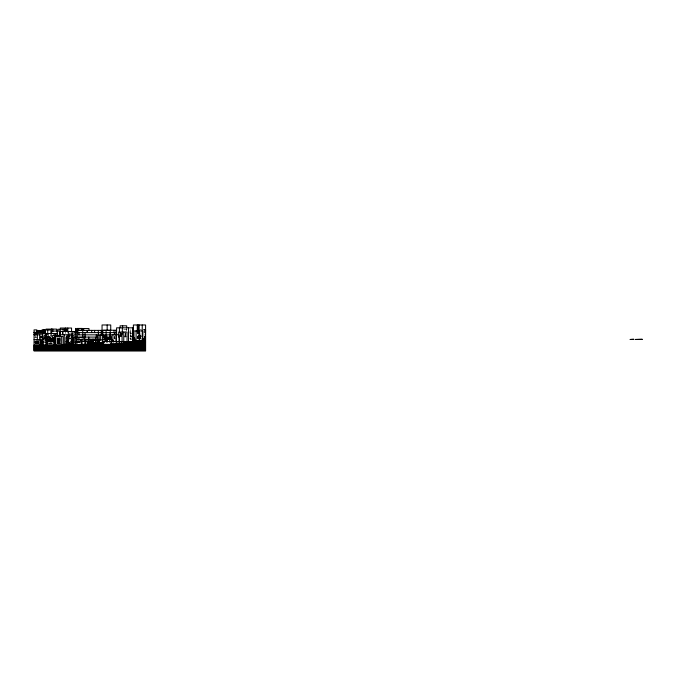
<?xml version="1.0" encoding="UTF-8"?>
<svg xmlns="http://www.w3.org/2000/svg" width="676" height="676" viewBox="0 0 676 676"><rect width="100%" height="100%" fill="white"/><g stroke="black" fill="none" stroke-linecap="round" stroke-linejoin="round"><path stroke-width="0.51" stroke-dasharray="3.38 2.54" d="M139.695 329.499L141.504 329.499M143.312 329.499L145.585 329.499M123.674 329.66L127.772 329.66M143.811 329.609L145.585 329.609M129.099 332.06L131.068 332.06M119.855 333.124L125.618 333.124L125.618 336.521M131.321 333.175L130.502 333.175L130.502 335.964M126.142 333.733L125.39 333.733L125.322 337.079M129.893 333.733L131.592 333.733M68.639 334.848L73.963 334.848M73.709 335.406L71.276 335.406L71.276 335.964M118.984 335.406L122.745 335.406M72.307 335.55L73.709 335.55M50.692 335.964L52.559 335.964M69.155 335.964L73.921 335.964M123.987 335.964L125.728 335.964M130.155 335.964L132.733 335.964M137.684 335.964L141.504 335.964M138.183 336.107L141.402 336.107M35.456 336.521L36.005 336.521M40.357 336.521L45.757 336.521M66.037 336.521L73.971 336.521M102.617 336.521L105.6 336.521M123.987 336.521L127.147 336.521M130.155 336.521L131.997 336.521M137.279 336.521L142.34 336.521M103.487 336.665L105.735 336.665M137.752 336.665L141.115 336.665M101.932 337.079L105.042 337.079L105.126 339.867M40.137 337.079L44.844 337.079M65.572 337.079L74.918 337.079M102.101 337.079L106.115 337.079M114.05 337.079L114.413 338.938M124.604 337.079L125.542 337.079L125.542 333.124M137.279 337.079L142.72 337.079M103.741 337.248L105.042 337.248M34.062 337.637L37.29 337.637M39.25 337.637L44.548 337.637M65.479 337.637L73.921 337.637M103.901 337.637L105.938 337.637M137.279 337.637L141.554 337.637M42.926 337.78L44.565 337.78M73.312 337.806L70.667 337.806L70.667 344.329M42.926 338.194L45.241 338.194M57.029 338.194L60.282 338.194M67.617 338.194L73.921 338.194M104.003 338.194L105.938 338.194M114.067 338.194L115.207 338.194M129.927 338.194L130.941 338.194M137.279 338.194L141.554 338.194M44.286 338.338L45.241 338.338M105.6 338.338L104.712 338.338L104.712 339.31M114.05 338.338L115.207 338.338M65.656 338.532L66.975 338.532M42.926 338.752L45.343 338.752M57.029 338.752L61.254 338.752M65.479 338.752L74.039 338.752M102.068 338.752L105.912 338.752M114.05 338.752L115.207 338.752M129.927 338.752L130.941 338.752M137.279 338.752L141.554 338.752M105.6 338.896L104.543 339.31M57.029 339.31L61.254 339.31M65.623 339.31L75.585 339.31M79.785 339.31L83.554 339.31M102.617 339.31L105.625 339.31M130.274 339.31L131.685 339.31M103.487 339.453L105.676 339.453M79.852 339.479L82.396 339.479M80.081 339.673L81.196 339.673M57.206 339.867L61.254 339.867M65.479 339.867L74.039 339.867M80.081 339.851L82.455 339.867M103.487 339.867L105.676 339.867M80.199 339.935L81.568 339.943L81.585 340.425M80.579 340.205L81.94 340.391M57.029 340.425L61.254 340.425M65.623 340.425L74.977 340.425M79.869 340.425L82.455 340.425M103.504 340.425L105.659 340.425L105.6 336.107M82.311 340.484L80.951 340.307M34.898 340.983L39.385 340.983M57.029 340.983L61.254 340.983M65.623 340.983L74.039 340.983M34.062 341.541L39.385 341.541M57.029 341.541L61.254 341.541M65.183 341.541L75.585 341.541M65.64 341.845L73.895 341.819M34.062 342.098L39.318 342.098M57.029 342.098L60.358 342.098M65.479 342.098L74.039 342.098M57.536 342.242L59.826 342.242M34.062 342.656L39.783 342.656M57.021 342.656L60.832 342.656M65.623 342.656L74.039 342.656M57.536 342.8L58.702 342.8M35.11 343.214L40.137 343.214M46.813 343.214L52.804 343.214M57.029 343.214L60.992 343.214M64 343.214L74.039 343.214M35.11 343.771L39.783 343.771M48.579 343.771L53.691 343.771M57.206 343.771L60.358 343.771M65.445 343.771L74.039 343.771M49.162 343.915L53.691 343.915M57.333 343.915L60.62 343.915M80.038 339.31L80.976 339.31M144.478 329.609L144.478 333.555M144.056 329.609L144.056 333.555M141.115 336.521L141.115 337.079M140.997 332.507L140.997 336.521M140.971 338.194L140.971 338.752M140.836 338.752L140.836 334.519L138.943 334.519L138.943 338.752M140.177 336.521L140.177 337.079M139.915 334.519L139.915 338.752M139.695 330.496L139.695 336.521M139.526 330.496L139.594 338.752M139.51 334.519L139.391 338.752M139.332 330.496L139.332 336.521M139.155 332.981L139.155 338.98M139.07 332.507L139.07 336.521M138.8 330.496L138.8 336.521M138.572 335.964L138.572 336.521M138.529 330.496L138.529 336.521M138.301 330.496L138.369 337.079M138.124 330.496L138.157 338.98M138.09 337.079L138.09 337.637M137.946 330.496L137.904 337.079M137.811 330.496L137.752 337.079M130.941 335.964L130.941 339.31M130.891 338.752L130.891 339.31M130.772 335.964L130.772 336.521M130.231 329.66L130.231 335.964M126.691 327.843L126.691 330.894M125.246 331.671L125.246 336.521M122.331 333.099L122.331 335.212M122.018 333.065L122.018 335.076M121.883 332.507L121.883 335.516M121.012 333.124L121.012 335.668M120.886 332.922L120.886 335.964M120.615 332.617L120.615 335.634M120.37 332.617L120.37 335.406M120.328 332.617L120.362 335.668M120.108 332.922L120.108 335.964M114.455 335.786L114.455 338.946M114.303 336.521L114.286 338.752M105.54 337.637L105.54 340.425M105.304 337.079L105.422 339.867M105.253 339.31L105.279 340.425M104.957 336.521L104.89 339.31M104.442 336.411L104.442 340.205M104.036 339.31L104.036 339.867M81.821 340.298L80.326 339.851M81.382 339.31L81.441 340.028M81.281 338.752L81.281 339.31M81.323 339.766L81.23 340.425M81.103 339.31L81.196 339.851M80.959 338.752L80.943 339.665M80.723 339.867L80.723 340.425M80.571 339.31L80.571 341.126M73.261 331.502L73.312 344.329M73.135 337.637L73.135 338.194M73.16 340.983L73.16 341.541M72.932 337.079L72.932 337.637M73.042 342.098L73.042 343.957M72.763 335.406L72.763 335.964M72.856 337.806L72.856 344.329M72.611 332.533L72.611 343.856M72.374 332.617L72.374 341.541M72.307 335.406L72.307 335.964M72.307 336.521L72.307 337.079M72.028 332.533L72.028 343.856M71.808 335.406L71.808 338.194M71.808 339.31L71.808 341.541M71.791 342.098L71.808 343.771M71.664 343.214L71.664 342.098L71.588 343.957M71.563 332.998L71.563 335.964M71.419 335.406L71.419 335.964M71.284 341.541L71.284 344.05M71.022 339.867L71.022 340.425M70.887 332.617L70.887 339.31M70.904 340.983L70.904 341.541M70.49 342.656L70.49 343.214M69.704 335.964L69.704 341.541M69.704 342.098L69.704 343.771M69.484 332.998L69.484 335.964M69.4 342.098L69.4 343.957M66.679 340.425L66.679 340.983M66.518 334.595L66.518 343.856M66.29 342.098L66.29 343.771M66.256 343.214L66.256 343.771M66.138 342.656L66.138 343.214M65.58 331.502L65.58 333.564M59.911 337.823L59.911 343.881M59.539 337.679L59.581 344.329M59.361 342.656L59.361 343.214M59.142 338.194L59.142 343.214M58.989 340.425L58.989 340.983M58.727 337.746L58.77 344.329M58.44 340.983L58.44 341.541M58.373 339.31L58.373 339.867M58.144 338.194L58.144 338.752M58.195 339.31L58.195 344.329M57.713 339.808L57.713 343.873M57.629 337.569L57.654 343.839M57.485 339.867L57.485 340.425M57.536 342.098L57.536 343.214M51.258 334.417L51.258 336.699M51.139 343.214L51.139 343.771M50.81 342.098L50.81 343.957M50.776 334.417L50.776 336.234M50.692 343.214L50.692 343.771M44.675 337.079L44.675 337.637M44.582 337.079L44.582 338.752M44.32 334.519L44.32 336.521M44.362 338.194L44.362 338.752M44.177 335.059L44.177 337.079M44.286 338.194L44.286 338.752M41.388 336.521L41.388 338.38M40.822 336.521L40.847 338.38M40.67 337.637L40.67 338.194M40.628 336.521L40.628 338.38M38.76 341.541L38.76 342.098M38.676 341.541L38.676 344.05M38.405 340.425L38.405 341.541M38.202 341.541L38.202 344.05M38.025 340.425L38.025 340.983M38.025 341.541L38.025 343.771M37.332 340.636L37.332 342.656M37.062 341.541L37.062 344.05M36.859 341.541L36.859 344.05M36.445 342.098L36.445 342.656M36.31 340.425L36.31 340.983M36.217 341.541L36.217 342.098M36.141 341.541L36.141 344.05M35.913 336.521L35.913 337.637M35.913 342.098L35.913 343.771M35.743 342.098L35.743 343.957M35.71 341.541L35.71 344.05"/><path stroke-width="1.01" d="M46.027 329.102L56.581 329.102L56.581 331.891M145.585 329.609L145.458 337.079M103.318 330.218L116.61 330.277M36.758 330.496L42.664 330.496M60.806 331.054L51.258 331.054L51.258 333.876M36.867 331.671L45.182 331.671L45.182 333.657M34.062 332.339L42.056 332.339M34.062 332.676L37.966 332.676M74.901 332.617L116.534 332.617L116.534 334.628M34.898 333.403L46.213 333.403L46.213 342.876M46.298 333.513L57.637 333.513L57.637 335.33M34.062 334.569L37.332 334.569L37.332 339.622M34.062 334.797L42.622 334.797L42.622 340.011M74.901 334.848L110.264 334.848M144.934 334.848L145.585 334.848M59.944 335.516L52.643 335.516L52.643 339.436M119.297 336.411L122.077 336.411L122.077 342.098M110.23 336.521L109.884 337.079M144.622 336.521L145.585 336.521M145.163 336.665L145.585 336.665M45.191 337.079L50.108 337.079L50.108 338.752M74.918 337.079L98.113 337.079M106.115 337.079L111.481 337.079M144.622 337.079L145.585 337.079M84.306 337.248L85.421 337.079M84.576 337.417L84.576 341.363L84.644 337.417L78.906 337.417L78.906 342.352M55.018 337.746L53.531 337.746L53.531 340.805M97.336 337.637L95.544 337.637L95.544 339.496M106.512 337.637L110.932 337.637L110.932 339.496M133.054 337.637L134.566 337.637M144.622 337.637L145.585 337.637M74.242 337.806L77.039 337.806L77.039 342.462M53.227 338.194L47.641 338.194L47.666 341.879M133.054 338.194L134.566 338.194M144.622 338.194L145.585 338.194M106.571 338.752L109.309 338.752M133.054 338.752L134.921 338.752M142.053 338.752L143.371 338.752L143.371 339.31M144.622 338.752L145.585 338.752M45.63 339.31L45.664 340.425M50.987 339.31L54.435 339.31M76.709 339.31L79.785 339.31M84.272 339.31L90.939 339.31L90.939 340.797M99.144 339.31L91.674 339.31L91.818 343.214M133.054 339.31L134.921 339.31M142.053 339.31L143.887 339.31L143.963 340.425M144.622 339.31L145.585 339.31M88.776 339.31L95.924 339.31M34.062 339.589L40.839 339.589L40.822 344.887M55.204 339.808L41.16 339.867L41.16 344.887L41.228 342.098L46.695 342.098L46.695 344.887L46.712 339.867M133.054 339.867L134.879 339.867L134.879 340.425M139.763 339.867L139.062 339.867L139.062 340.425M142.239 339.867L144.427 339.867L144.427 340.425M144.622 339.867L145.585 339.867M45.985 339.927L51.537 339.927M98.493 340.425L93.347 340.425L93.347 343.214M132.682 340.425L135.513 340.425L135.513 340.983M142.239 340.425L145.585 340.425M92.502 340.569L90.136 340.569L90.136 341.541M90.136 340.983L92.604 340.983M98.054 340.983L99.076 340.983M132.589 340.983L145.585 340.983M91.716 341.126L85.049 341.287L89.19 341.126M139.104 341.126L142.974 341.126M40.281 341.541L43.306 341.541L43.306 344.887M47.328 341.541L54.376 341.541L54.376 344.887M76.768 341.541L79.869 341.541M81.238 341.541L92.604 341.541M98.054 341.541L99.076 341.541M145.585 341.541L103.234 341.541L103.234 344.329M87.339 341.684L91.437 341.684M126.454 341.684L145.585 341.684M76.008 341.819L79.869 341.819M87.212 341.819L88.167 341.819M40.822 342.098L40.256 342.098L40.256 344.887M74.681 342.098L81.821 342.098L81.821 343.957M87.339 342.098L92.435 342.098M93.66 342.098L93.55 342.656L93.609 339.31M97.597 342.098L99.144 342.098M104.104 342.098L102.338 342.098L102.338 335.465M123.412 342.098L145.585 342.098M87.339 342.242L90.668 342.242M123.412 342.242L145.585 342.242M88.708 342.656L103.977 342.656M123.463 342.656L145.585 342.656M88.708 342.8L93.846 342.8M98.857 342.8L103.977 342.8M123.463 342.8L132.361 342.8M87.212 343.214L103.487 343.214M145.585 343.214L116.213 343.214L116.213 343.771M103.487 343.357L88.167 343.771M103.487 343.771L88.345 343.771L88.345 344.329M110.999 343.771L145.585 343.771M90.821 343.915L103.487 343.915M145.585 344.329L79.65 344.329L79.65 344.887M80.258 344.473L97.15 344.473M34.062 344.887L145.585 344.887M53.649 345.03L55.322 345.03M61.592 345.03L84.483 345.03M34.062 345.444L145.585 345.444M34.062 346.002L145.585 346.002M34.062 346.56L145.585 346.56M34.062 347.118L145.585 347.118M34.062 347.675L145.585 347.675M34.062 348.233L145.585 348.233M34.062 348.791L145.585 348.791M34.062 349.348L145.585 349.348M34.062 349.906L145.585 349.906M34.062 350.464L145.585 350.464M145.424 334.848L145.424 338.194M145.163 336.521L145.163 337.079M144.951 340.425L144.951 340.983M144.749 340.983L144.749 341.541M144.732 342.098L144.732 342.656M143.608 339.31L143.608 341.541M143.608 342.098L143.608 342.656M143.498 340.983L143.498 341.541M143.371 340.425L143.371 340.983M142.974 339.31L142.974 339.867M142.974 340.983L142.974 341.541M142.763 340.983L142.763 330.944L133.958 330.944L133.958 340.425M142.644 340.425L142.644 340.983L142.594 330.944M142.23 324.979L142.23 331.984M141.504 342.098L141.504 342.656M141.377 340.983L141.377 340.425L137.372 340.425L137.279 341.541M140.794 340.425L140.794 340.983M139.391 339.867L139.391 340.983M139.155 324.979L139.155 331.984M139.104 340.983L139.104 341.541M138.157 324.979L138.157 331.984M137.27 324.979L137.27 331.984M137.279 341.684L137.279 342.656M136.104 330.944L136.104 340.983M135.166 340.425L135.166 341.541M135.166 341.684L135.166 342.656M134.262 339.31L134.262 339.867M133.485 341.541L133.485 327.826L116.602 327.826L116.602 335.212M133.383 337.079L133.383 324.979L145.585 324.979L145.585 351.021L34.062 351.021L34.062 329.888L36.85 329.888L36.85 332.795M133.417 340.983L133.417 341.541M133.054 336.521L133.054 340.983M133.028 327.826L132.935 341.541M132.648 327.826L132.648 341.541M132.361 342.098L132.361 343.214M132.226 342.656L132.226 343.214M131.997 342.656L131.997 343.214M130.941 342.242L130.941 343.214M128.829 342.242L128.829 343.214M128.524 327.826L128.524 341.541M127.063 342.098L127.063 332.06L118.689 332.06L118.689 337.079M126.716 342.242L126.716 343.214M126.691 327.843L126.691 325.815L120.108 325.815L120.108 327.843M126.454 341.541L126.454 342.656M124.604 341.541L124.604 342.098M124.604 342.242L124.604 343.214M123.767 332.06L123.767 342.098M123.573 341.541L123.573 343.771M122.626 325.815L122.626 327.843M122.331 327.826L122.331 332.043M121.443 341.541L121.443 343.771M119.424 327.826L119.424 332.043M119.449 336.411L119.449 342.098M119.052 342.098L119.052 334.738L111.075 334.738L111.075 339.994M116.407 334.738L116.407 342.098M116.019 334.738L116.019 342.098M115.917 330.277L115.917 333.124M114.751 332.617L114.751 334.628M114.05 330.218L114.05 333.091M113.678 342.098L113.678 340.425L111.422 340.425L111.422 342.098M112.9 334.738L112.9 341.05M111.979 342.098L111.979 339.31L107.205 339.31L107.205 342.098M110.999 341.541L110.999 344.329M110.737 330.15L110.737 324.979L102.051 324.979L102.051 334.848M110.222 337.637L110.264 330.387L77.512 330.387L77.512 332.617M110.205 332.617L110.18 337.079M109.673 339.31L109.673 342.098M109.444 337.637L109.444 339.496M109.318 337.637L109.318 339.496M107.163 324.979L107.163 330.15M106.749 342.098L106.749 335.465L97.167 335.465L97.167 339.251M106.115 330.387L106.115 334.848M103.487 342.8L103.487 344.329M102.794 330.387L102.794 334.848M102.524 342.656L102.524 339.867L98.51 339.867L98.493 343.214M101.375 343.214L101.375 344.329M101.223 330.387L101.223 334.848M100.344 335.465L100.344 340.205M99.98 343.357L99.98 344.329M99.414 339.867L99.414 342.656M99.262 343.214L99.262 343.771M99.034 335.465L99.034 340.205M98.966 342.098L98.966 342.656M98.823 340.205L98.823 342.098M98.857 342.656L98.857 343.771M98.671 339.867L98.671 342.656M98.316 330.387L98.383 334.848M98.383 339.31L98.383 342.656M98.054 340.205L98.037 343.214M97.15 342.656L97.15 343.214M97.15 343.357L97.141 344.887M96.989 343.214L96.989 343.771M96.617 343.915L96.617 344.887M96.288 334.848L96.288 337.079M95.916 340.425L95.916 343.214M95.781 340.425L95.781 343.214M95.578 343.915L95.578 344.887M95.046 342.656L95.046 343.214M95.046 343.357L95.046 344.887M94.589 330.387L94.589 332.617M94.581 343.214L94.581 343.771M93.846 342.656L93.761 344.329M93.694 343.771L93.694 344.329M92.933 342.8L92.933 344.887M92.646 339.31L92.646 342.656M92.502 343.357L92.502 344.329M92.232 341.541L92.232 342.098M92.223 343.915L92.223 344.887M91.852 340.011L91.877 341.541M91.682 330.387L91.682 332.617M91.564 343.771L91.564 344.887M91.437 340.983L91.437 341.541M91.437 343.771L91.437 344.887M91.032 342.656L91.032 343.214M90.821 341.126L90.821 342.656M90.821 342.8L90.821 344.329M90.668 341.541L90.694 343.214M90.609 342.098L90.609 343.214M89.469 343.214L89.469 343.771M89.308 343.771L89.308 344.329M89.139 342.8L89.139 343.771M88.987 330.505L88.987 328.544L83.03 328.544L83.03 330.505M89.038 344.329L89.038 344.887M88.818 343.771L88.818 344.329M88.776 337.079L88.776 339.479L84.306 339.479L84.306 337.079M88.708 341.684L88.708 344.329M88.446 339.31L88.446 341.541M88.167 342.098L88.167 343.214M87.905 341.541L87.905 344.329M87.297 330.387L87.297 332.617M87.204 330.387L87.204 332.617M85.632 339.31L85.632 341.287M85.632 341.541L85.632 344.329M85.049 332.617L85.049 337.079M84.906 341.541L84.922 344.887M84.483 344.473L84.483 345.444M83.697 328.544L83.697 330.505M83.038 337.417L83.038 341.363M82.81 332.617L82.81 337.079M82.734 330.387L82.734 332.617M82.345 330.429L82.345 328.435L77.182 328.435L77.241 333.412M81.678 341.541L81.678 344.329M81.424 328.435L81.424 330.429M81.314 328.435L81.314 330.429M80.258 344.329L80.258 344.887M79.075 332.617L79.075 334.848M78.898 328.435L78.898 330.429M78.095 328.435L78.095 330.429M77.901 328.435L77.901 333.412M77.005 334.848L77.005 337.079M76.946 342.098L76.946 344.887M76.219 337.806L76.219 342.462M76.126 333.412L76.126 328.435L75.577 328.435L75.602 333.412M76.033 344.329L76.033 344.887M75.754 337.079L75.754 338.566M75.636 342.098L75.636 344.887M75.019 344.887L75.019 331.502L59.539 331.502L59.539 336.648M71.563 332.009L71.563 328.046L60.291 328.046L60.291 330.023M68.335 331.502L68.335 344.887M67.837 344.887L67.837 334.797L59.911 334.797L59.911 336.809M67.811 328.046L67.811 332.009M66.772 331.181L66.772 329.271L57.79 329.271L57.79 331.181M66.24 329.271L66.24 331.181M65.614 329.271L65.614 331.181M65.403 328.046L65.403 330.023M64.845 329.271L64.845 331.181M64.44 329.271L64.44 331.181M64.254 334.797L64.254 344.887M63.113 329.271L63.113 331.181M63.096 344.887L63.096 336.521L54.857 336.521L54.857 344.887M62.902 331.502L62.902 334.595M62.53 331.502L62.53 334.595M61.592 344.887L61.592 345.444M61.322 336.521L61.322 344.887M60.156 331.502L60.156 336.648M59.775 331.054L59.775 335.761M57.409 331.054L57.409 335.761M57.376 333.513L57.376 335.33M55.981 333.513L55.981 335.33M55.778 336.521L55.778 344.887M55.229 333.513L55.229 335.33M54.942 337.746L54.942 340.805M54.443 335.516L54.443 338.456M54.021 333.513L54.021 335.33M54.021 341.541L54.021 344.887M53.201 339.808L53.201 341.845M52.982 339.808L52.982 341.845M52.787 329.102L52.787 331.891M52.804 339.31L52.804 339.867M52.297 338.194L52.297 340.053M51.773 329.102L51.773 331.891M51.672 339.808L51.672 341.845M51.63 329.102L51.63 331.891M51.503 339.808L51.503 341.845M51.122 334.045L51.122 329.998L42.073 329.998L42.073 332.017M50.928 339.867L50.928 341.879M50.235 339.867L50.235 341.879M49.737 337.079L49.728 340.053M49.458 337.079L49.458 338.752M49.094 339.867L49.094 341.879M48.114 337.746L48.114 333.733L45.867 333.733L45.867 337.746M48.03 339.867L48.03 341.879M47.726 329.998L47.726 334.045M47.523 337.079L47.523 340.425M47.362 339.867L47.328 344.887M46.475 333.733L46.475 337.746M46.467 339.867L46.467 340.425M46.357 342.098L46.357 344.887M46.095 342.098L46.095 344.887M45.748 337.079L45.748 340.425M44.946 329.998L44.946 332.017M44.785 329.998L44.785 332.017M43.737 329.998L43.737 332.017M43.577 329.998L43.577 332.017M43.011 331.671L43.011 333.657M42.715 333.403L42.715 340.527M42.512 342.098L42.512 344.887M42.461 341.541L42.461 344.887M42.208 329.998L42.208 332.017M41.963 341.541L41.963 344.887M40.552 341.541L40.552 344.887M40.112 339.589L40.112 344.887M39.698 334.797L39.698 340.011M39.453 330.496L39.453 332.507M34.966 332.676L34.898 335.431M633.708 339.31L630.201 339.479L633.708 339.31M642.2 339.31L635.305 339.479L642.2 339.31M117.286 343.771L117.286 343.214L117.218 343.771"/></g></svg>
